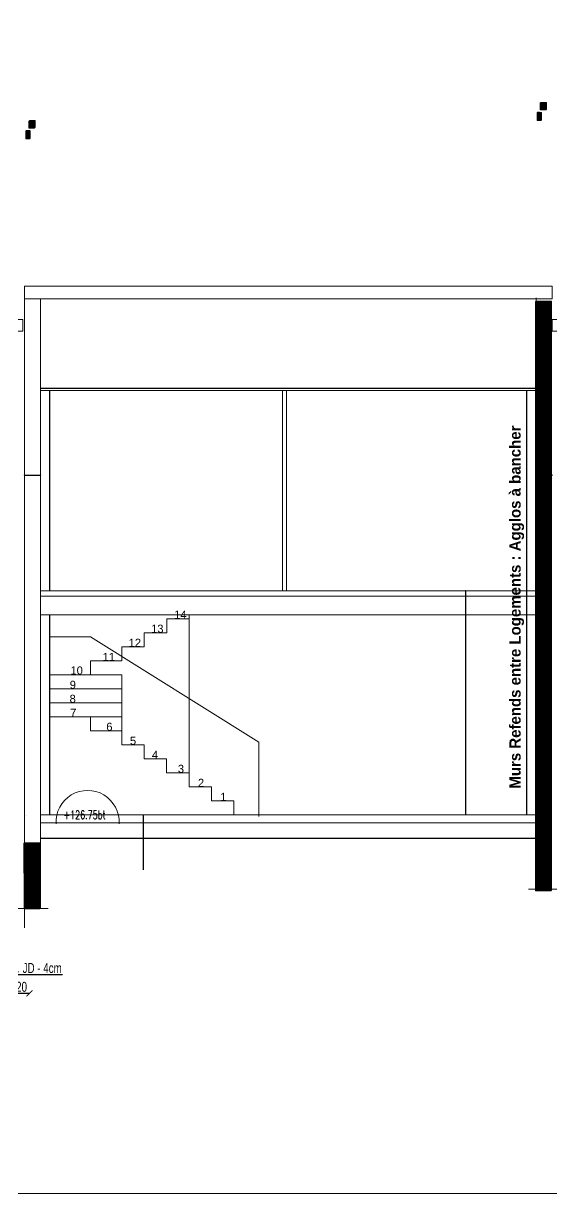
# Model space of a CAD drawing. Header units: metres. Extents: x -12536 to 12621, y -17191 to 9596.
# Drawn here: x -10896 to -10235, y -5461 to -3999 of the extents above; entities that cross this region are included whole.
import ezdxf
from ezdxf.lldxf.tags import DXFTag

# ---------------------------------------------------------------- set-up
doc = ezdxf.new("R2010")
doc.units = ezdxf.units.M
doc.header["$MEASUREMENT"] = 0
doc.header["$PDMODE"] = 2
doc.header["$PDSIZE"] = 0.25
for name, color, linetype, lineweight in [('B-HAC', 8, 'Continuous', 9), ('B-TEXT-NIVEAU', 3, 'Continuous', 20), ('B-VOILE-BA', 7, 'Continuous', 60)]:
    doc.layers.add(name, color=color, linetype=linetype, lineweight=lineweight)
for name, color, linetype in [('B-HATCH-RELEVE', 7, 'Continuous'), ('Calque commun', 7, 'Continuous'), ('Cotations', 7, 'Continuous')]:
    doc.layers.add(name, color=color, linetype=linetype)
doc.styles.add('Arial3', font='arial.ttf', dxfattribs={"height": 0.1})
doc.styles.add('Arial4', font='arial.ttf', dxfattribs={"height": 0.165})
doc.styles.add('Century Gothic', font='GOTHICB.TTF', dxfattribs={"height": 0.4})
doc.styles.add('TEXTE', font='arial.ttf', dxfattribs={"width": 0.7})
doc.styles.add('TEXTE100', font='romans.shx', dxfattribs={"width": 0.7, "height": 0.3})
doc.styles.add('Verdana3', font='verdana.ttf', dxfattribs={"height": 0.064})
tags = doc.linetypes.add('HIDDEN', pattern=[0.375, 0.25, -0.125]).pattern_tags.tags
tags[6:7] = [DXFTag(74, 4), DXFTag(75, 0), DXFTag(340, '0'), DXFTag(46, 1.0), DXFTag(50, 0.0), DXFTag(44, 0.0), DXFTag(45, 0.0)]
tags[4:5] = [DXFTag(74, 4), DXFTag(75, 0), DXFTag(340, '0'), DXFTag(46, 1.0), DXFTag(50, 0.0), DXFTag(44, 0.0), DXFTag(45, 0.0)]
tags = doc.linetypes.add('HIDDENX2', pattern=[0.75, 0.5, -0.25]).pattern_tags.tags
tags[6:7] = [DXFTag(74, 4), DXFTag(75, 0), DXFTag(340, '0'), DXFTag(46, 1.0), DXFTag(50, 0.0), DXFTag(44, 0.0), DXFTag(45, 0.0)]
tags[4:5] = [DXFTag(74, 4), DXFTag(75, 0), DXFTag(340, '0'), DXFTag(46, 1.0), DXFTag(50, 0.0), DXFTag(44, 0.0), DXFTag(45, 0.0)]
doc.dimstyles.new('COT 50', dxfattribs={"dimscale": 0.05, "dimtxt": 250, "dimasz": 150, "dimexe": 1, "dimexo": 2, "dimgap": 30, "dimtad": 1, "dimdec": 1, "dimrnd": 0.5, "dimzin": 12, "dimdsep": 46, "dimtxsty": 'TEXTE', "dimblk1": 'ARCHTICK', "dimblk2": 'ARCHTICK', "dimsah": 1, "dimcen": 0, "dimdle": 1.5, "dimclrd": 1, "dimclre": 1, "dimclrt": 3, "dimadec": 0, "dimazin": 0, "dimtfac": 1, "dimtdec": 1, "dimtmove": 0, "dimatfit": 3, "dimldrblk": 'ARCHTICK', "dimfxl": 1, "dimtolj": 1, "dimtzin": 0, "dimarcsym": 0})
doc.dimstyles.new('DIM26', dxfattribs={"dimtxt": 0.1, "dimasz": 0.025, "dimexe": 0.1, "dimexo": 0, "dimgap": 5e-05, "dimtad": 1, "dimzin": 1, "dimdsep": 46, "dimtxsty": 'Arial4', "dimblk": 'ORIGIN', "dimcen": 0.09, "dimdle": 0.1, "dimadec": 0, "dimazin": 0, "dimtfac": 1, "dimtdec": 4, "dimtix": 1, "dimtofl": 0, "dimtmove": 0, "dimatfit": 3, "dimfxl": 0.1, "dimfxlon": 1, "dimfrac": 2, "dimtolj": 1, "dimtzin": 0, "dimarcsym": 2})
doc.dimstyles.new('DIM27', dxfattribs={"dimtxt": 0.064, "dimasz": 0.035, "dimexe": 0.05, "dimexo": 0, "dimgap": 0.05, "dimtad": 1, "dimzin": 1, "dimdsep": 46, "dimtxsty": 'Verdana3', "dimblk": 'ORIGIN', "dimcen": 0.09, "dimdle": 0.05, "dimadec": 0, "dimazin": 0, "dimtfac": 1, "dimtdec": 4, "dimtix": 1, "dimtofl": 0, "dimtmove": 0, "dimatfit": 3, "dimfxl": 0.05, "dimfxlon": 1, "dimfrac": 2, "dimtolj": 1, "dimtzin": 0, "dimarcsym": 2})

# ---------------------------------------------------------------- blocks, each defined once
blk = doc.blocks.new('_ORIGIN')
at = {"color": 0, "linetype": 'ByBlock', "lineweight": -2}
blk.add_line((0, 0), (-1, 0), dxfattribs=at)
blk.add_circle((0, 0), 0.5, dxfattribs=at)
blk = doc.blocks.new('*D1788')
at = {"layer": 'Cotations', "color": 0, "linetype": 'ByBlock', "lineweight": -2, "transparency": 16777216}
for p, q in [((-10745.4, -4987.8), (-10745.5, -4987.8)), ((-10745.4, -4997.8), (-10745.5, -4997.8)), ((-10745.4, -4997.8), (-10745.4, -4987.8))]:
    blk.add_line(p, q, dxfattribs=at)
at = {"layer": 'Defpoints', "color": 0, "linetype": 'Continuous', "transparency": 16777216}
for p in [(-10745.4, -4987.8), (-10745.4, -4987.8), (-10745.4, -4997.8)]:
    blk.add_point(p, dxfattribs=at)
at = {"layer": 'Cotations', "color": 0, "linetype": 'Continuous', "lineweight": -2, "transparency": 16777216, "xscale": 0.02500000037252903, "yscale": 0.02500000037252903, "zscale": 0.02500000037252903}
for p, rotation in [((-10745.4, -4987.8), 90), ((-10745.4, -4997.8), 270)]:
    blk.add_blockref('_ORIGIN', p, dxfattribs=dict(at, rotation=rotation))
at = {"layer": 'Cotations', "color": 7, "linetype": 'Continuous', "lineweight": 5, "transparency": 16777216, "insert": (-10745.4, -4992.8), "char_height": 0.165, "attachment_point": 8, "rotation": 90, "line_spacing_factor": 0.776067, "style": 'Arial4'}
blk.add_mtext('\\A1;10.00', dxfattribs=at)
blk = doc.blocks.new('*D1789')
at = {"layer": 'Cotations', "color": 0, "linetype": 'ByBlock', "lineweight": -2, "transparency": 16777216}
for p, q in [((-10745.4, -4997.8), (-10745.5, -4997.8)), ((-10745.4, -5016.8), (-10745.4, -4997.8)), ((-10745.4, -5016.8), (-10745.5, -5016.8))]:
    blk.add_line(p, q, dxfattribs=at)
at = {"layer": 'Defpoints', "color": 0, "linetype": 'Continuous', "transparency": 16777216}
for p in [(-10745.4, -4997.8), (-10745.4, -4997.8), (-10745.4, -5016.8)]:
    blk.add_point(p, dxfattribs=at)
at = {"layer": 'Cotations', "color": 0, "linetype": 'Continuous', "lineweight": -2, "transparency": 16777216, "xscale": 0.02500000037252903, "yscale": 0.02500000037252903, "zscale": 0.02500000037252903}
for p, rotation in [((-10745.4, -4997.8), 90), ((-10745.4, -5016.8), 270)]:
    blk.add_blockref('_ORIGIN', p, dxfattribs=dict(at, rotation=rotation))
at = {"layer": 'Cotations', "color": 7, "linetype": 'Continuous', "lineweight": 5, "transparency": 16777216, "insert": (-10745.4, -5007.3), "char_height": 0.165, "attachment_point": 8, "rotation": 90, "line_spacing_factor": 0.776067, "style": 'Arial4'}
blk.add_mtext('\\A1;19.00', dxfattribs=at)
blk = doc.blocks.new('*D1790')
at = {"layer": 'Cotations', "color": 0, "linetype": 'ByBlock', "lineweight": -2, "transparency": 16777216}
for p, q in [((-10745.4, -5016.8), (-10745.5, -5016.8)), ((-10745.4, -5056.7), (-10745.4, -5016.8)), ((-10745.4, -5056.7), (-10745.5, -5056.7))]:
    blk.add_line(p, q, dxfattribs=at)
at = {"layer": 'Defpoints', "color": 0, "linetype": 'Continuous', "transparency": 16777216}
for p in [(-10745.4, -5016.8), (-10745.4, -5016.8), (-10745.4, -5056.7)]:
    blk.add_point(p, dxfattribs=at)
at = {"layer": 'Cotations', "color": 0, "linetype": 'Continuous', "lineweight": -2, "transparency": 16777216, "xscale": 0.02500000037252903, "yscale": 0.02500000037252903, "zscale": 0.02500000037252903}
for p, rotation in [((-10745.4, -5016.8), 90), ((-10745.4, -5056.7), 270)]:
    blk.add_blockref('_ORIGIN', p, dxfattribs=dict(at, rotation=rotation))
at = {"layer": 'Cotations', "color": 7, "linetype": 'Continuous', "lineweight": 5, "transparency": 16777216, "insert": (-10745.4, -5036.8), "char_height": 0.165, "attachment_point": 8, "rotation": 90, "line_spacing_factor": 0.776067, "style": 'Arial4'}
blk.add_mtext('\\A1;39.88', dxfattribs=at)
blk = doc.blocks.new('*D1791')
at = {"layer": 'Cotations', "color": 0, "linetype": 'ByBlock', "lineweight": -2, "transparency": 16777216}
for p, q in [((-10745.4, -4987.8), (-10745.5, -4987.8)), ((-10745.4, -4997.8), (-10745.5, -4997.8)), ((-10745.4, -4997.8), (-10745.4, -4987.8))]:
    blk.add_line(p, q, dxfattribs=at)
at = {"layer": 'Defpoints', "color": 0, "linetype": 'Continuous', "transparency": 16777216}
for p in [(-10745.4, -4987.8), (-10745.4, -4987.8), (-10745.4, -4997.8)]:
    blk.add_point(p, dxfattribs=at)
at = {"layer": 'Cotations', "color": 0, "linetype": 'Continuous', "lineweight": -2, "transparency": 16777216, "xscale": 0.02500000037252903, "yscale": 0.02500000037252903, "zscale": 0.02500000037252903}
for p, rotation in [((-10745.4, -4987.8), 90), ((-10745.4, -4997.8), 270)]:
    blk.add_blockref('_ORIGIN', p, dxfattribs=dict(at, rotation=rotation))
at = {"layer": 'Cotations', "color": 7, "linetype": 'Continuous', "lineweight": 5, "transparency": 16777216, "insert": (-10745.4, -4992.8), "char_height": 0.165, "attachment_point": 8, "rotation": 90, "line_spacing_factor": 0.776067, "style": 'Arial4'}
blk.add_mtext('\\A1;10.00', dxfattribs=at)
blk = doc.blocks.new('*D1792')
at = {"layer": 'Cotations', "color": 0, "linetype": 'ByBlock', "lineweight": -2, "transparency": 16777216}
for p, q in [((-10745.4, -4987.8), (-10745.5, -4987.8)), ((-10745.4, -4997.8), (-10745.5, -4997.8)), ((-10745.4, -4997.8), (-10745.4, -4987.8))]:
    blk.add_line(p, q, dxfattribs=at)
at = {"layer": 'Defpoints', "color": 0, "linetype": 'Continuous', "transparency": 16777216}
for p in [(-10745.4, -4987.8), (-10745.4, -4987.8), (-10745.4, -4997.8)]:
    blk.add_point(p, dxfattribs=at)
at = {"layer": 'Cotations', "color": 0, "linetype": 'Continuous', "lineweight": -2, "transparency": 16777216, "xscale": 0.02500000037252903, "yscale": 0.02500000037252903, "zscale": 0.02500000037252903}
for p, rotation in [((-10745.4, -4987.8), 90), ((-10745.4, -4997.8), 270)]:
    blk.add_blockref('_ORIGIN', p, dxfattribs=dict(at, rotation=rotation))
at = {"layer": 'Cotations', "color": 7, "linetype": 'Continuous', "lineweight": 5, "transparency": 16777216, "insert": (-10745.4, -4992.8), "char_height": 0.165, "attachment_point": 8, "rotation": 90, "line_spacing_factor": 0.776067, "style": 'Arial4'}
blk.add_mtext('\\A1;10.00', dxfattribs=at)
blk = doc.blocks.new('*D1795')
at = {"layer": 'Calque commun', "color": 0, "linetype": 'ByBlock', "lineweight": -2, "transparency": 16777216}
for p, q in [((-10894.3, -4563.2), (-10894.3, -4563.3)), ((-10894.3, -4563.3), (-10874.4, -4563.3)), ((-10874.3, -4563.3), (-10874.4, -4563.3)), ((-10874.3, -4563.2), (-10874.3, -4563.3))]:
    blk.add_line(p, q, dxfattribs=at)
at = {"layer": 'Calque commun', "color": 0, "linetype": 'Continuous', "lineweight": -2, "transparency": 16777216}
blk.add_line((-10874.3, -4563.3), (-10874.2, -4563.3), dxfattribs=at)
at = {"layer": 'Defpoints', "color": 0, "linetype": 'Continuous', "transparency": 16777216}
for p in [(-10894.3, -4530.7), (-10874.3, -4530.7), (-10874.3, -4563.3)]:
    blk.add_point(p, dxfattribs=at)
at = {"layer": 'Calque commun', "color": 0, "linetype": 'Continuous', "lineweight": -2, "transparency": 16777216, "xscale": 0.03500000014901161, "yscale": 0.03500000014901161, "zscale": 0.03500000014901161, "rotation": 180}
for p in [(-10894.3, -4563.3), (-10874.3, -4563.3)]:
    blk.add_blockref('_ORIGIN', p, dxfattribs=at)
at = {"layer": 'Calque commun', "color": 170, "linetype": 'Continuous', "lineweight": 5, "transparency": 16777216, "insert": (-10884.3, -4563.2), "char_height": 0.064, "attachment_point": 8, "line_spacing_factor": 0.770449, "style": 'Verdana3'}
blk.add_mtext('\\A1;20.00', dxfattribs=at)
blk = doc.blocks.new('*D1796')
at = {"layer": 'Calque commun', "color": 0, "linetype": 'ByBlock', "lineweight": -2, "transparency": 16777216}
for p, q in [((-10254.3, -4563.2), (-10254.3, -4563.3)), ((-10254.3, -4563.3), (-10234.4, -4563.3)), ((-10234.3, -4563.3), (-10234.4, -4563.3)), ((-10234.3, -4563.2), (-10234.3, -4563.3))]:
    blk.add_line(p, q, dxfattribs=at)
at = {"layer": 'Calque commun', "color": 0, "linetype": 'Continuous', "lineweight": -2, "transparency": 16777216}
blk.add_line((-10234.3, -4563.3), (-10234.2, -4563.3), dxfattribs=at)
at = {"layer": 'Defpoints', "color": 0, "linetype": 'Continuous', "transparency": 16777216}
for p in [(-10254.3, -4530.7), (-10234.3, -4530.7), (-10234.3, -4563.3)]:
    blk.add_point(p, dxfattribs=at)
at = {"layer": 'Calque commun', "color": 0, "linetype": 'Continuous', "lineweight": -2, "transparency": 16777216, "xscale": 0.03500000014901161, "yscale": 0.03500000014901161, "zscale": 0.03500000014901161, "rotation": 180}
for p in [(-10254.3, -4563.3), (-10234.3, -4563.3)]:
    blk.add_blockref('_ORIGIN', p, dxfattribs=at)
at = {"layer": 'Calque commun', "color": 170, "linetype": 'Continuous', "lineweight": 5, "transparency": 16777216, "insert": (-10244.3, -4563.2), "char_height": 0.064, "attachment_point": 8, "line_spacing_factor": 0.770449, "style": 'Verdana3'}
blk.add_mtext('\\A1;20.00', dxfattribs=at)
blk = doc.blocks.new('*D1801')
at = {"layer": 'Cotations', "color": 0, "linetype": 'ByBlock', "lineweight": -2, "transparency": 16777216}
for p, q in [((-10342.4, -4707.8), (-10342.5, -4707.8)), ((-10342.4, -4737.8), (-10342.4, -4707.8)), ((-10342.4, -4737.8), (-10342.5, -4737.8))]:
    blk.add_line(p, q, dxfattribs=at)
at = {"layer": 'Defpoints', "color": 0, "linetype": 'Continuous', "transparency": 16777216}
for p in [(-10342.4, -4707.8), (-10342.4, -4707.8), (-10342.4, -4737.8)]:
    blk.add_point(p, dxfattribs=at)
at = {"layer": 'Cotations', "color": 0, "linetype": 'Continuous', "lineweight": -2, "transparency": 16777216, "xscale": 0.02500000037252903, "yscale": 0.02500000037252903, "zscale": 0.02500000037252903}
for p, rotation in [((-10342.4, -4707.8), 90), ((-10342.4, -4737.8), 270)]:
    blk.add_blockref('_ORIGIN', p, dxfattribs=dict(at, rotation=rotation))
at = {"layer": 'Cotations', "color": 7, "linetype": 'Continuous', "lineweight": 5, "transparency": 16777216, "insert": (-10342.4, -4722.8), "char_height": 0.165, "attachment_point": 8, "rotation": 90, "line_spacing_factor": 0.776067, "style": 'Arial4'}
blk.add_mtext('\\A1;30.00', dxfattribs=at)
blk = doc.blocks.new('*D1802')
at = {"layer": 'Cotations', "color": 0, "linetype": 'ByBlock', "lineweight": -2, "transparency": 16777216}
for p, q in [((-10342.4, -4737.8), (-10342.5, -4737.8)), ((-10342.4, -4987.8), (-10342.4, -4737.8)), ((-10342.4, -4987.8), (-10342.5, -4987.8))]:
    blk.add_line(p, q, dxfattribs=at)
at = {"layer": 'Defpoints', "color": 0, "linetype": 'Continuous', "transparency": 16777216}
for p in [(-10342.4, -4737.8), (-10342.4, -4737.8), (-10342.4, -4987.8)]:
    blk.add_point(p, dxfattribs=at)
at = {"layer": 'Cotations', "color": 0, "linetype": 'Continuous', "lineweight": -2, "transparency": 16777216, "xscale": 0.02500000037252903, "yscale": 0.02500000037252903, "zscale": 0.02500000037252903}
for p, rotation in [((-10342.4, -4737.8), 90), ((-10342.4, -4987.8), 270)]:
    blk.add_blockref('_ORIGIN', p, dxfattribs=dict(at, rotation=rotation))
at = {"layer": 'Cotations', "color": 7, "linetype": 'Continuous', "lineweight": 5, "transparency": 16777216, "insert": (-10342.4, -4862.8), "char_height": 0.165, "attachment_point": 8, "rotation": 90, "line_spacing_factor": 0.776067, "style": 'Arial4'}
blk.add_mtext('\\A1;250.00', dxfattribs=at)
blk = doc.blocks.new('_ArchTick')
at = {"color": 0, "linetype": 'ByBlock', "const_width": 0.15}
blk.add_lwpolyline([(-0.5, -0.5), (0.5, 0.5)], dxfattribs=at)
blk = doc.blocks.new('*D1861')
at = {"layer": 'B-HATCH-RELEVE', "color": 1, "linetype": 'ByBlock', "lineweight": -2, "transparency": 16777216}
for p, q in [((-10909.1, -5187.2), (-10904.9, -5187.2)), ((-10909, -5187.2), (-10909, -5187.2)), ((-10904.9, -5187.2), (-10904.9, -5187.2)), ((-10904.9, -5187.2), (-10846.7, -5187.2))]:
    blk.add_line(p, q, dxfattribs=at)
at = {"layer": 'Defpoints', "color": 0, "transparency": 16777216}
for p in [(-10909, -5119.3), (-10904.9, -5119.3), (-10904.9, -5187.2)]:
    blk.add_point(p, dxfattribs=at)
at = {"layer": 'B-HATCH-RELEVE', "color": 1, "lineweight": -2, "transparency": 16777216, "xscale": 7.5, "yscale": 7.5, "zscale": 7.5, "rotation": 180}
blk.add_blockref('_ArchTick', (-10909, -5187.2), dxfattribs=at)
at = {"layer": 'B-HATCH-RELEVE', "color": 1, "lineweight": -2, "transparency": 16777216, "xscale": 7.5, "yscale": 7.5, "zscale": 7.5}
blk.add_blockref('_ArchTick', (-10904.9, -5187.2), dxfattribs=at)
at = {"layer": 'B-HATCH-RELEVE', "color": 3, "transparency": 16777216, "insert": (-10872, -5179.3), "char_height": 12.5, "attachment_point": 5, "style": 'TEXTE'}
blk.add_mtext('\\A1;JD - 4cm', dxfattribs=at)
blk = doc.blocks.new('*D1863')
at = {"layer": 'B-HATCH-RELEVE', "color": 1, "linetype": 'ByBlock', "lineweight": -2, "transparency": 16777216}
for p, q in [((-10907.8, -5210.7), (-10887.8, -5210.7)), ((-10907.7, -5210.7), (-10907.7, -5210.7)), ((-10887.9, -5210.7), (-10887.9, -5210.7))]:
    blk.add_line(p, q, dxfattribs=at)
at = {"layer": 'Defpoints', "color": 0, "transparency": 16777216}
for p in [(-10907.7, -5201.8), (-10887.9, -5201.8), (-10887.9, -5210.7)]:
    blk.add_point(p, dxfattribs=at)
at = {"layer": 'B-HATCH-RELEVE', "color": 1, "lineweight": -2, "transparency": 16777216, "xscale": 7.5, "yscale": 7.5, "zscale": 7.5, "rotation": 180}
blk.add_blockref('_ArchTick', (-10907.7, -5210.7), dxfattribs=at)
at = {"layer": 'B-HATCH-RELEVE', "color": 1, "lineweight": -2, "transparency": 16777216, "xscale": 7.5, "yscale": 7.5, "zscale": 7.5}
blk.add_blockref('_ArchTick', (-10887.9, -5210.7), dxfattribs=at)
at = {"layer": 'B-HATCH-RELEVE', "color": 3, "transparency": 16777216, "insert": (-10897.8, -5202.8), "char_height": 12.5, "attachment_point": 5, "style": 'TEXTE'}
blk.add_mtext('\\A1;20', dxfattribs=at)

msp = doc.modelspace()

# ---------------------------------------------------------------- hatches: boundary and pattern name
at = {"layer": 'B-HAC'}
h = msp.add_hatch(dxfattribs=at)
h.set_pattern_fill('ANSI32', color=1, angle=-90)
h.set_pattern_definition([(315, (-6302.6807, -9399.59964), (0.265165043, 0.265165043), []), (315, (-6302.6807, -9399.7764), (0.265165043, 0.265165043), [])])
h.paths.add_polyline_path([(-10235.196, -4346.285), (-10235.181, -5082.6), (-10255.181, -5082.6), (-10255.196, -4346.285)])
h.paths.add_polyline_path([(-10253.118, -4110.171), (-10247.609, -4110.246), (-10247.609, -4120.589), (-10253.118, -4120.514)])
h.paths.add_polyline_path([(-10249.208, -4098.014), (-10241.375, -4097.969), (-10241.349, -4107.241), (-10249.182, -4107.286)])
h = msp.add_hatch(dxfattribs=at)
h.set_pattern_fill('ANSI32', color=1, angle=-90)
h.set_pattern_definition([(315, (-6942.17807, -9422.20076), (0.265165043, 0.265165043), []), (315, (-6942.17807, -9422.37754), (0.265165043, 0.265165043), [])])
h.paths.add_polyline_path([(-10874.838, -5022.614), (-10874.679, -5105.201), (-10894.679, -5105.201), (-10894.838, -5022.614)])
h.paths.add_polyline_path([(-10892.615, -4132.772), (-10887.107, -4132.847), (-10887.107, -4143.19), (-10892.615, -4143.115)])
h.paths.add_polyline_path([(-10888.706, -4120.615), (-10880.873, -4120.57), (-10880.847, -4129.842), (-10888.68, -4129.887)])

# ---------------------------------------------------------------- linework, layer by layer
at = {"layer": 'B-TEXT-NIVEAU', "color": 6}
msp.add_arc((-10815.236, -4996.799, -23.81), 39.445, 356.688536, 183.311464, dxfattribs=at)
at = {"layer": 'Calque commun', "color": 7, "linetype": 'Continuous', "lineweight": 20}
for p, q in [((-10894.314, -4383.658), (-10894.314, -4343.391)), ((-10874.316, -4343.391), (-10874.316, -5104.714)), ((-10254.315, -5080.713), (-10254.315, -4342.127)), ((-10894.314, -5104.713), (-10894.314, -4383.658)), ((-10254.154, -4454.817), (-10874.154, -4454.817)), ((-10874.154, -4457.817), (-10874.154, -4454.817)), ((-10254.154, -4457.817), (-10874.154, -4457.817)), ((-10862.316, -4707.817), (-10862.316, -4457.817)), ((-10266.315, -4457.817), (-10266.315, -4707.817)), ((-10254.154, -4457.817), (-10254.154, -4454.817)), ((-10266.315, -4707.817), (-10266.315, -4703.978)), ((-10874.315, -4737.817), (-10254.315, -4737.817)), ((-10862.316, -4987.817), (-10862.316, -4737.817)), ((-10266.315, -4987.817), (-10266.315, -4737.817)), ((-10894.318, -4989.009), (-10894.316, -4987.625)), ((-10894.314, -5016.819), (-10894.314, -4997.819)), ((-10874.316, -4987.817), (-10254.315, -4987.817)), ((-10874.316, -4991.009), (-10874.316, -4997.819)), ((-10874.316, -4997.819), (-10254.315, -4997.819)), ((-10254.315, -5016.819), (-10254.315, -4997.819)), ((-10254.315, -5016.819), (-10874.154, -5016.819))]:
    msp.add_line(p, q, dxfattribs=at)
at = {"layer": 'Calque commun', "color": 5, "linetype": 'ByBlock', "lineweight": -2}
msp.add_line((-10874.154, -4454.817), (-10254.154, -4454.817), dxfattribs=at)
at = {"layer": 'Calque commun', "color": 7, "linetype": 'Continuous', "lineweight": 5}
for p, q in [((-10862.316, -4457.817), (-10862.316, -4707.817)), ((-10266.315, -4457.817), (-10266.315, -4707.817)), ((-10894.139, -4465.03), (-10894.14, -4466.39)), ((-10266.315, -4703.978), (-10266.315, -4707.817)), ((-10874.656, -4707.817), (-10862.316, -4707.817)), ((-10862.316, -4707.817), (-10874.316, -4707.817)), ((-10862.316, -4707.817), (-10874.316, -4707.817)), ((-10266.315, -4707.817), (-10254.314, -4707.817)), ((-10862.316, -4737.817), (-10862.316, -4987.817)), ((-10266.315, -4737.817), (-10266.315, -4987.817)), ((-10892.035, -4988.641), (-10892.235, -4988.641)), ((-10874.656, -4987.817), (-10862.316, -4987.817)), ((-10862.316, -4987.817), (-10874.316, -4987.817)), ((-10862.316, -4987.817), (-10874.316, -4987.817))]:
    msp.add_line(p, q, dxfattribs=at)
at = {"layer": 'Calque commun', "color": 3, "linetype": 'ByBlock', "lineweight": -2}
for p, q in [((-10862.316, -4707.817), (-10862.316, -4457.817)), ((-10266.315, -4457.817), (-10266.315, -4707.817)), ((-10266.315, -4703.978), (-10266.315, -4987.817)), ((-10862.316, -4987.817), (-10862.316, -4737.817)), ((-10874.386, -5016.819), (-10254.388, -5016.819))]:
    msp.add_line(p, q, dxfattribs=at)
at = {"layer": 'Calque commun', "color": 15, "linetype": 'Continuous', "lineweight": 20}
for p, q in [((-10571.315, -4457.817), (-10571.315, -4707.817)), ((-10571.315, -4457.817), (-10566.315, -4457.817)), ((-10566.315, -4457.817), (-10566.315, -4707.817)), ((-10571.315, -4707.817), (-10566.315, -4707.817))]:
    msp.add_line(p, q, dxfattribs=at)
at = {"layer": 'Calque commun', "color": 20, "linetype": 'Continuous', "lineweight": 5}
for p, q in [((-10688.341, -4952.816), (-10688.311, -4737.817)), ((-10772.311, -4882.812), (-10772.113, -4882.812))]:
    msp.add_line(p, q, dxfattribs=at)
at = {"layer": 'Calque commun', "color": 7, "linetype": 'HIDDENX2', "lineweight": 20}
for p, q in [((-10224.713, -5080.713), (-10263.919, -5080.713)), ((-10864.712, -5104.713), (-10903.918, -5104.713))]:
    msp.add_line(p, q, dxfattribs=at)
at = {"layer": 'Calque commun', "color": 7, "linetype": 'HIDDEN', "lineweight": 20}
msp.add_line((-10894.314, -5104.713), (-10894.314, -5129.046), dxfattribs=at)
at = {"layer": 'Calque commun', "color": 20, "linetype": 'Continuous', "lineweight": 5}
for points in [[(-10716.311, -4760.317, 0), (-10716.311, -4742.817, 0), (-10688.311, -4742.817, 0)], [(-10744.311, -4777.817, 0), (-10744.311, -4760.317, 0), (-10716.311, -4760.317, 0)], [(-10772.311, -4795.318, 0), (-10772.311, -4777.817, 0), (-10744.311, -4777.817, 0)], [(-10811.451, -4812.818, 0), (-10811.451, -4795.318, 0), (-10772.311, -4795.318, 0)], [(-10811.649, -4882.811, 0), (-10811.649, -4865.311, 0), (-10862.313, -4865.311, 0)], [(-10772.311, -4900.312, 0), (-10772.311, -4882.812, 0), (-10811.451, -4882.812, 0)], [(-10744.422, -4917.813, 0), (-10744.422, -4900.313, 0), (-10772.449, -4900.313, 0)], [(-10716.395, -4935.314, 0), (-10716.395, -4917.814, 0), (-10744.422, -4917.814, 0)], [(-10688.368, -4952.815, 0), (-10688.368, -4935.315, 0), (-10716.395, -4935.315, 0)], [(-10660.341, -4970.316, 0), (-10660.341, -4952.816, 0), (-10688.368, -4952.816, 0)], [(-10632.314, -4987.817, 0), (-10632.314, -4970.317, 0), (-10660.341, -4970.317, 0)]]:
    msp.add_polyline3d(points, dxfattribs=at)
at = {"layer": 'Cotations', "color": 20, "linetype": 'Continuous', "lineweight": 5}
for p, q in [((-10862.313, -4765.311), (-10811.463, -4765.311)), ((-10772.311, -4865.318), (-10772.311, -4882.812)), ((-10601.158, -4987.818), (-10601.158, -4896.949))]:
    msp.add_line(p, q, dxfattribs=at)
msp.add_polyline3d([(-10811.463, -4765.311, 0), (-10601.158, -4896.949, 0), (-10601.158, -4989.819, 0)], dxfattribs=at)

# ---------------------------------------------------------------- texts
at = {"layer": 'B-TEXT-NIVEAU', "style": 'TEXTE100', "width": 0.7}
msp.add_text('+126.75bt', height=10.5, dxfattribs=at).set_placement((-10845.376, -4993.106, -23.81))
at = {"layer": 'B-VOILE-BA', "style": 'Century Gothic'}
msp.add_text('Murs Refends entre Logements : Agglos à bancher', height=14, rotation=90, dxfattribs=at).set_placement((-10273.652, -4955.105))
at = {"layer": 'Calque commun', "color": 5, "linetype": 'ByBlock', "lineweight": -2, "style": 'Arial3'}
for s, p in [('8', (-10837.743, -4847.818)), ('7', (-10836.981, -4865.311)), ('6', (-10791.881, -4882.812)), ('5', (-10762.292, -4900.313)), ('4', (-10734.822, -4917.814)), ('3', (-10702.382, -4935.315)), ('2', (-10677.253, -4952.816)), ('1', (-10649.199, -4970.317))]:
    msp.add_text(s, height=10, dxfattribs=at).set_placement(p)
at = {"layer": 'Cotations', "color": 5, "linetype": 'ByBlock', "lineweight": -2, "style": 'Arial3'}
for s, p in [('14', (-10707.039, -4742.817)), ('13', (-10735.793, -4760.317)), ('12', (-10763.925, -4777.817)), ('11', (-10796.565, -4795.539)), ('10', (-10836.654, -4812.451)), ('9', (-10837.574, -4830.318))]:
    msp.add_text(s, height=10, dxfattribs=at).set_placement(p)

# ---------------------------------------------------------------- dimensions: what is measured, and where the dimension line sits
at = {"layer": 'B-HATCH-RELEVE'}
dim = msp.add_aligned_dim(p1=(-10909, -5119.35), p2=(-10904.933, -5119.35), distance=-67.828, text='JD - <>cm', dimstyle='COT 50', override={"dimfxl": 0.1, "dimfxlon": 1, "dimarcsym": 2}, dxfattribs=at)
dim.commit()
dim.dimension.update_dxf_attribs({"geometry": '*D1861', "text_midpoint": (-10872.043, -5179.321)})
dim = msp.add_aligned_dim(p1=(-10907.704, -5201.835), p2=(-10887.877, -5201.835), distance=-8.851, dimstyle='COT 50', override={"dimfxl": 0.1, "dimfxlon": 1, "dimarcsym": 2}, dxfattribs=at)
dim.commit()
dim.dimension.update_dxf_attribs({"geometry": '*D1863', "text_midpoint": (-10897.79, -5202.804)})
at = {"layer": 'Calque commun', "color": 5, "linetype": 'Continuous', "lineweight": 5}
for p1, p2, picture, middle in [((-10894.314, -4530.658), (-10874.316, -4530.658), '*D1795', (-10884.315, -4563.203)), ((-10254.315, -4530.658), (-10234.316, -4530.658), '*D1796', (-10244.315, -4563.203))]:
    dim = msp.add_aligned_dim(p1=p1, p2=p2, distance=-32.628, dimstyle='DIM27', override={"dimclrt": 170}, dxfattribs=at)
    dim.commit()
    dim.dimension.update_dxf_attribs({"geometry": picture, "text_midpoint": middle})
at = {"layer": 'Cotations', "color": 14, "linetype": 'Continuous', "lineweight": 5}
for p1, p2, picture, middle in [((-10342.421, -4737.817), (-10342.421, -4707.817), '*D1801', (-10342.505, -4722.817)), ((-10342.421, -4987.818), (-10342.421, -4737.817), '*D1802', (-10342.505, -4862.818)), ((-10745.359, -4997.819), (-10745.359, -4987.818), '*D1788', (-10745.444, -4992.818)), ((-10745.359, -4997.819), (-10745.359, -4987.818), '*D1791', (-10745.444, -4992.818)), ((-10745.359, -4997.819), (-10745.359, -4987.818), '*D1792', (-10745.444, -4992.818)), ((-10745.359, -5016.818), (-10745.359, -4997.819), '*D1789', (-10745.444, -5007.318)), ((-10745.35933, -5056.69321), (-10745.35933, -5016.81818), '*D1790', (-10745.44368, -5036.75569))]:
    dim = msp.add_aligned_dim(p1=p1, p2=p2, distance=0, dimstyle='DIM26', override={"dimclrt": 7}, dxfattribs=at)
    dim.commit()
    dim.dimension.update_dxf_attribs({"geometry": picture, "text_midpoint": middle})

# ---------------------------------------------------------------- meshes
at = {"layer": 'Calque commun', "color": 7, "linetype": 'Continuous', "lineweight": 5}
mesh = msp.add_polyface(dxfattribs=at)
corners = [(-6352.223, -1261.028), (-12352.223, -1261.028), (-12352.223, -5461.028), (-6352.223, -5461.028)]
mesh.append_faces([[corners[k] for k in face] for face in [(0, 1, 2, 3)]], dxfattribs={"color": 7})
at = {"layer": 'Calque commun', "color": 7, "linetype": 'Continuous', "lineweight": 20}
mesh = msp.add_polyface(dxfattribs=at)
corners = [(-10234.316, -4327.485), (-10894.314, -4327.485), (-10894.314, -4343.391), (-10234.316, -4343.391)]
mesh.append_faces([[corners[k] for k in face] for face in [(0, 1, 2, 3)]], dxfattribs={"color": 7})
mesh = msp.add_polyface(dxfattribs=at)
corners = [(-10896.316, -4383.658), (-12196.239, -4383.658), (-12196.239, -4369.016), (-10896.316, -4369.016), (-9594.123, -4383.658), (-10234.316, -4383.658), (-10234.316, -4369.016), (-9594.123, -4369.016)]
mesh.append_faces([[corners[k] for k in face] for face in [(0, 1, 2, 3), (4, 5, 6, 7)]], dxfattribs={"color": 7})
mesh = msp.add_polyface(dxfattribs=at)
corners = [(-10874.315, -4714.817), (-10874.315, -4707.817), (-10254.315, -4707.817), (-10254.315, -4714.817)]
mesh.append_faces([[corners[k] for k in face] for face in [(0, 1, 2, 3)]], dxfattribs={"color": 7})
at = {"layer": 'Calque commun', "color": 20, "linetype": 'Continuous', "lineweight": 5}
mesh = msp.add_polyface(dxfattribs=at)
corners = [(-10862.313, -4830.318), (-10772.311, -4830.318), (-10772.311, -4812.818), (-10862.313, -4812.818)]
mesh.append_faces([[corners[k] for k in face] for face in [(0, 1, 2, 3)]], dxfattribs={"color": 20})
mesh = msp.add_polyface(dxfattribs=at)
corners = [(-10772.311, -4847.818), (-10862.301, -4847.818), (-10862.301, -4830.318), (-10772.311, -4830.318)]
mesh.append_faces([[corners[k] for k in face] for face in [(0, 1, 2, 3)]], dxfattribs={"color": 20})
mesh = msp.add_polyface(dxfattribs=at)
corners = [(-10862.301, -4865.318), (-10772.311, -4865.318), (-10772.311, -4847.818), (-10862.301, -4847.818)]
mesh.append_faces([[corners[k] for k in face] for face in [(0, 1, 2, 3)]], dxfattribs={"color": 20})

doc.saveas('drawing.dxf')
